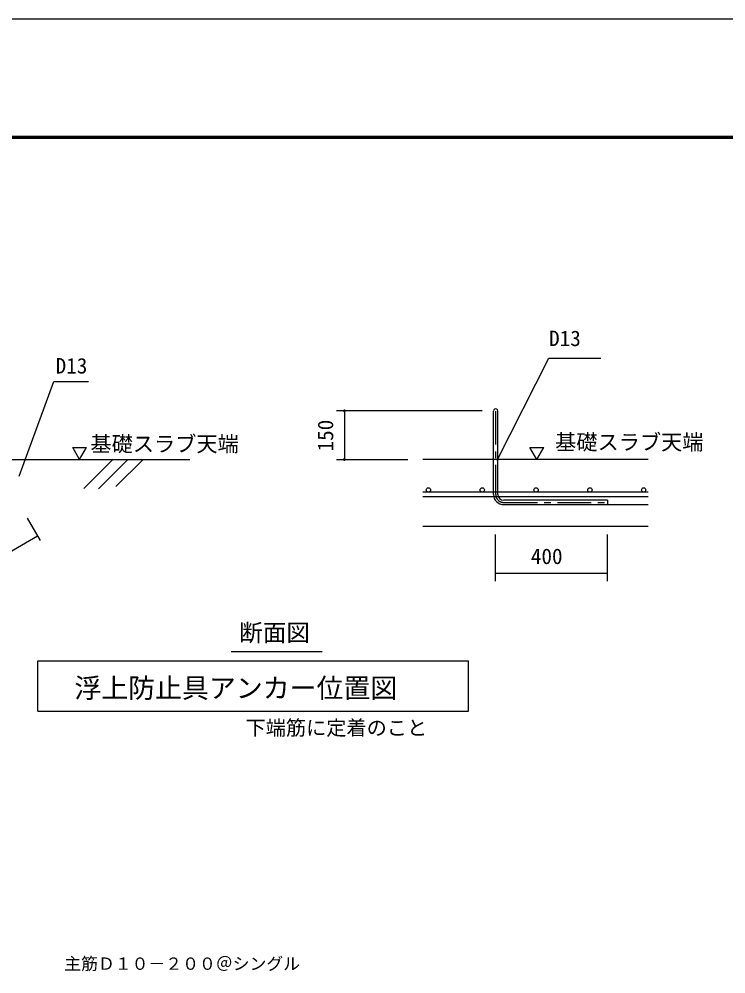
# Model space of a CAD drawing. Units: millimetres, scale not verified. Extents: x -14850 to 14850, y -10500 to 10500.
# Drawn here: x 1742 to 6995, y 3400 to 10500 of the extents above; entities that cross this region are included whole.
import ezdxf
from ezdxf.enums import TextEntityAlignment as Align

# ---------------------------------------------------------------- set-up
doc = ezdxf.new("R2010")
doc.units = ezdxf.units.MM
doc.header["$LTSCALE"] = 50
doc.linetypes.add('CHAIN1', pattern=[8, 5, -1, 1, -1])
for name, color, linetype, lineweight in [('0-1_躯体', 5, 'Continuous', 25), ('0-6_文字', 5, 'Continuous', 25), ('0-7_図面枠', 7, 'Continuous', 25), ('0-8_Axis_waku', 7, 'Continuous', 25)]:
    doc.layers.add(name, color=color, linetype=linetype, lineweight=lineweight)
doc.styles.add('ＭＳ ゴシック', font='')
doc.styles.get('ＭＳ ゴシック').set_extended_font_data('MS Gothic')

msp = doc.modelspace()

# ---------------------------------------------------------------- linework, layer by layer
at = {"layer": '0-6_文字', "color": 3}
for p, q in [((1743.08, 7100.74), (2000.23, 7805.89)), ((2000.23, 7805.89), (2257.38, 7805.89)), ((5268.12, 6965.83), (5268.12, 7585.69)), ((5300.12, 6965.83), (5300.12, 7585.69)), ((2191.92, 7225.83), (2243.3, 7314.81)), ((5590.53, 7225.83), (5641.91, 7314.81)), ((268.06, 7225.83), (3011.22, 7225.83)), ((2438.22, 7225.83), (2222.77, 7010.37)), ((2551.36, 7225.83), (2331.4, 7005.87)), ((2664.5, 7225.83), (2462.35, 7023.68)), ((6417.44, 6982.55), (4743.11, 6982.55)), ((4743.11, 6950.55), (6417.44, 6950.55)), ((6115.49, 6921.83), (5344.12, 6921.83)), ((5344.12, 6889.83), (6417.44, 6889.83)), ((6115.49, 6921.83), (6115.49, 6889.83)), ((3318.95, 5798.22), (3994.96, 5798.22)), ((1881.41, 5728.44), (5081.41, 5728.44)), ((1881.41, 5353.44), (1881.41, 5728.44)), ((5081.41, 5353.44), (5081.41, 5728.44)), ((1881.41, 5353.44), (5081.41, 5353.44))]:
    msp.add_line(p, q, dxfattribs=at)
at = {"layer": '0-6_文字', "color": 2}
for p, q in [((5184.47, 7585.85), (4100.04, 7585.85)), ((4160.04, 7585.85), (4160.04, 7225.83)), ((4100.04, 7225.83), (4630.34, 7225.83)), ((6417.44, 7225.83), (4743.11, 7225.83)), ((1802.7, 6789.49), (1899.24, 6622.28)), ((6417.44, 6725.83), (4743.11, 6725.83)), ((1324.42, 6336.59), (1879.24, 6656.92)), ((5284.12, 6320.03), (5284.12, 6667.89)), ((6115.49, 6320.03), (6115.49, 6667.89)), ((5284.12, 6380.03), (6115.49, 6380.03))]:
    msp.add_line(p, q, dxfattribs=at)
at = {"layer": '0-6_文字'}
for p, q in [((4160.04, 7583.85), (4154.39, 7583.85)), ((4160.04, 7589.85), (4155.58, 7589.85)), ((4164.5, 7589.85), (4160.04, 7589.85)), ((4165.69, 7583.85), (4160.04, 7583.85)), ((4160.04, 7223.83), (4154.39, 7223.83)), ((4160.04, 7229.83), (4155.58, 7229.83)), ((4164.5, 7229.83), (4160.04, 7229.83)), ((4165.69, 7223.83), (4160.04, 7223.83))]:
    msp.add_line(p, q, dxfattribs=at)
at = {"layer": '0-6_文字', "color": 3, "linetype": 'CHAIN1'}
for p, q in [((5284.12, 7585.69), (5284.12, 6965.83)), ((5344.12, 6905.83), (6115.49, 6905.83))]:
    msp.add_line(p, q, dxfattribs=at)
at = {"layer": '0-6_文字', "color": 3}
for points in [[(5294.24, 7221.31), (5679.96, 7979.02), (6065.69, 7979.02)], [(2191.92, 7225.83), (2140.55, 7314.81), (2243.3, 7314.81)], [(5590.53, 7225.83), (5539.16, 7314.81), (5641.91, 7314.81)]]:
    msp.add_lwpolyline(points, dxfattribs=at)
at = {"layer": '0-6_文字'}
for points in [[(4160.04, 7591.85), (4159.29, 7591.8), (4158.55, 7591.66), (4157.83, 7591.43), (4157.15, 7591.11), (4156.51, 7590.71), (4155.93, 7590.23), (4155.42, 7589.68), (4154.98, 7589.07), (4154.61, 7588.41), (4154.33, 7587.71), (4154.15, 7586.98), (4154.05, 7586.23), (4154.04, 7585.85), (4160.04, 7585.85)], [(4154.04, 7585.85), (4154.09, 7585.1), (4154.23, 7584.36), (4154.46, 7583.64), (4154.78, 7582.96), (4155.19, 7582.33), (4155.67, 7581.74), (4156.22, 7581.23), (4156.83, 7580.79), (4157.49, 7580.42), (4158.19, 7580.15), (4158.92, 7579.96), (4159.66, 7579.86), (4160.04, 7579.85), (4160.04, 7585.85)], [(4166.04, 7585.85), (4165.99, 7586.6), (4165.85, 7587.34), (4165.62, 7588.06), (4165.3, 7588.74), (4164.9, 7589.38), (4164.42, 7589.96), (4163.87, 7590.48), (4163.26, 7590.92), (4162.6, 7591.28), (4161.9, 7591.56), (4161.17, 7591.75), (4160.42, 7591.84), (4160.04, 7591.85), (4160.04, 7585.85)], [(4160.04, 7579.85), (4160.79, 7579.9), (4161.53, 7580.04), (4162.25, 7580.27), (4162.93, 7580.59), (4163.57, 7581), (4164.15, 7581.48), (4164.66, 7582.03), (4165.11, 7582.64), (4165.47, 7583.3), (4165.75, 7584), (4165.93, 7584.73), (4166.03, 7585.48), (4166.04, 7585.85), (4160.04, 7585.85)], [(4160.04, 7231.83), (4159.29, 7231.78), (4158.55, 7231.64), (4157.83, 7231.4), (4157.15, 7231.08), (4156.51, 7230.68), (4155.93, 7230.2), (4155.42, 7229.65), (4154.98, 7229.04), (4154.61, 7228.38), (4154.33, 7227.68), (4154.15, 7226.95), (4154.05, 7226.2), (4154.04, 7225.83), (4160.04, 7225.83)], [(4154.04, 7225.83), (4154.09, 7225.07), (4154.23, 7224.33), (4154.46, 7223.62), (4154.78, 7222.94), (4155.19, 7222.3), (4155.67, 7221.72), (4156.22, 7221.2), (4156.83, 7220.76), (4157.49, 7220.4), (4158.19, 7220.12), (4158.92, 7219.93), (4159.66, 7219.84), (4160.04, 7219.83), (4160.04, 7225.83)], [(4166.04, 7225.83), (4165.99, 7226.58), (4165.85, 7227.32), (4165.62, 7228.03), (4165.3, 7228.72), (4164.9, 7229.35), (4164.42, 7229.93), (4163.87, 7230.45), (4163.26, 7230.89), (4162.6, 7231.26), (4161.9, 7231.53), (4161.17, 7231.72), (4160.42, 7231.81), (4160.04, 7231.83), (4160.04, 7225.83)], [(4160.04, 7219.83), (4160.79, 7219.87), (4161.53, 7220.01), (4162.25, 7220.25), (4162.93, 7220.57), (4163.57, 7220.97), (4164.15, 7221.45), (4164.66, 7222), (4165.11, 7222.61), (4165.47, 7223.27), (4165.75, 7223.97), (4165.93, 7224.7), (4166.03, 7225.45), (4166.04, 7225.83), (4160.04, 7225.83)]]:
    msp.add_lwpolyline(points, close=True, dxfattribs=at)
at = {"layer": '0-6_文字', "color": 3}
for centre in [(4784.12, 6998.55), (5184.12, 6998.55), (5584.12, 6998.55), (5984.12, 6998.55), (6384.12, 6998.55)]:
    msp.add_circle(centre, 16, dxfattribs=at)
for centre, radius, start, end in [((5284.12, 7585.85), 16, 359.4274, 180), ((5344.12, 6965.83), 76, 180, 270), ((5344.12, 6965.83), 44, 180, 270)]:
    msp.add_arc(centre, radius, start, end, dxfattribs=at)
at = {"layer": '0-6_文字', "color": 3, "linetype": 'CHAIN1'}
msp.add_arc((5344.12, 6965.83), 60, 180, 270, dxfattribs=at)
at = {"layer": '0-7_図面枠'}
msp.add_lwpolyline([(-14850, -10500), (14850, -10500), (14850, 10500), (-14850, 10500)], close=True, dxfattribs=at)
at = {"layer": '0-8_Axis_waku'}
for p, q in [((-12964, 9629), (14014, 9629)), ((-12963, 9628), (14013, 9628)), ((-12962, 9627), (14012, 9627)), ((-12961, 9626), (14011, 9626)), ((-12960, 9625), (14010, 9625)), ((-12959, 9624), (14009, 9624)), ((-12958, 9623), (14008, 9623)), ((-12957, 9622), (14007, 9622)), ((-12956, 9621), (14006, 9621)), ((-12955, 9620), (14005, 9620)), ((-12954, 9619), (14004, 9619)), ((-12953, 9618), (14003, 9618)), ((-12952, 9617), (14002, 9617)), ((-12951, 9616), (14001, 9616)), ((-12950, 9615), (14000, 9615))]:
    msp.add_line(p, q, dxfattribs=at)

# ---------------------------------------------------------------- texts
at = {"layer": '0-1_躯体', "color": 4, "style": 'ＭＳ ゴシック'}
msp.add_text('主筋Ｄ１０－２００＠シングル', height=91.79, dxfattribs=at).set_placement((2077.56, 3402.59), align=Align.BOTTOM_LEFT)
at = {"layer": '0-6_文字', "color": 4, "style": 'ＭＳ ゴシック'}
for s, height, p in [('D13', 115.5, (5681.22, 8033.61)), ('D13', 115.5, (2013.71, 7829.76)), ('基礎スラブ天端', 115.5, (2272.23, 7248.76)), ('基礎スラブ天端', 115.5, (5725.85, 7262.21)), ('400', 115.5, (5545.67, 6413.09)), ('断面図', 128.4, (3378.39, 5834.7)), ('浮上防止具アンカー位置図', 146.6, (2153.07, 5408.52)), ('下端筋に定着のこと', 110, (3424.81, 5141.95))]:
    msp.add_text(s, height=height, dxfattribs=at).set_placement(p, align=Align.BOTTOM_LEFT)
msp.add_text('150', height=115.5, rotation=90, dxfattribs=at).set_placement((4111.47, 7285.12), align=Align.BOTTOM_LEFT)

doc.saveas('drawing.dxf')
